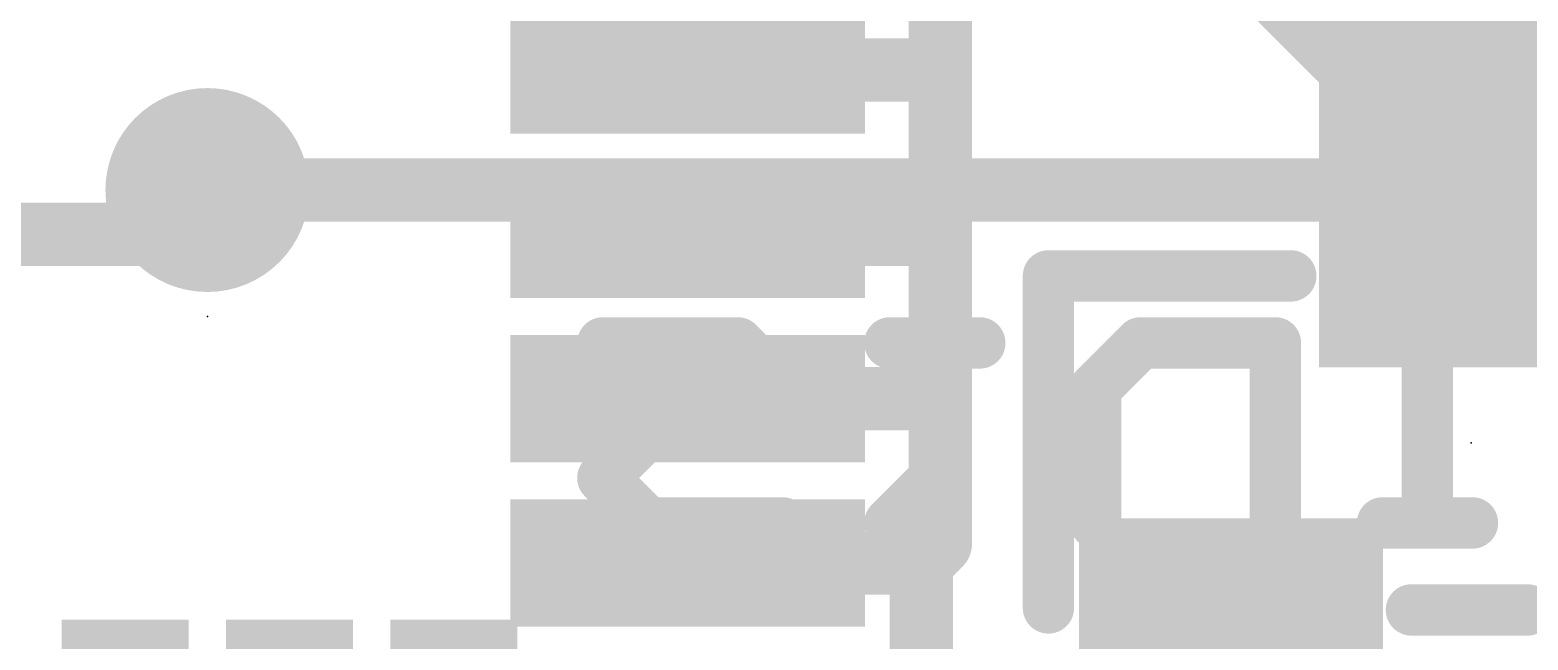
# Model space of a CAD drawing. Extents: x -19.1 to 19.1, y -11.7 to 11.4.
# Drawn here: x -8.16 to -2.24, y -0.34 to 2.08 of the extents above; entities that cross this region are included whole.
import ezdxf

# ---------------------------------------------------------------- set-up
doc = ezdxf.new("R2010")
doc.units = 0
for name, color, linetype in [('1', 12, 'CONTINUOUS'), ('16', 132, 'CONTINUOUS'), ('18', 110, 'CONTINUOUS'), ('21', 40, 'CONTINUOUS'), ('22', 6, 'CONTINUOUS'), ('23', 53, 'CONTINUOUS'), ('29', 253, 'CONTINUOUS')]:
    doc.layers.add(name, color=color, linetype=linetype)

# ---------------------------------------------------------------- blocks, each defined once
blk = doc.blocks.new('RECT')
blk.add_solid([(-0.5, -0.5), (0.5, -0.5), (-0.5, 0.5), (0.5, 0.5)])
blk = doc.blocks.new('ROUNDV')
at = {"const_width": 0.5}
blk.add_lwpolyline([(0, -0.25, 1), (0, 0.25, 1), (0, -0.25)], format="xyb", dxfattribs=at)

msp = doc.modelspace()

# ---------------------------------------------------------------- linework, layer by layer
at = {"layer": '1', "const_width": 0.25}
for points in [[(-4.562, 1.943), (-4.562, 3.543)], [(-3.478, 2.459), (-2.462, 1.443)], [(-5.562, 1.918), (-4.587, 1.918)], [(-4.587, 1.918), (-4.562, 1.943)], [(-4.562, 1.343), (-4.562, 1.943)], [(-7.637, 1.268), (-7.462, 1.443)], [(-4.637, 1.268), (-4.562, 1.343)], [(-4.562, 0.643), (-4.562, 1.343)], [(-9.362, 1.268), (-7.637, 1.268)], [(-5.562, 1.268), (-4.637, 1.268)], [(-5.562, 0.618), (-4.587, 0.618)], [(-4.587, 0.618), (-4.562, 0.643)], [(-4.562, 0.043), (-4.562, 0.643)], [(-4.637, -0.032), (-4.562, 0.043)], [(-5.562, -0.032), (-4.637, -0.032)], [(-4.637, -0.032), (-4.637, -0.932)]]:
    msp.add_lwpolyline(points, dxfattribs=at)
at = {"layer": '1', "const_width": 0.125}
for points in [[(-5.562, 1.9805, 1), (-5.562, 1.8555)], [(-4.6312, 1.9622, 1), (-4.5428, 1.8738)], [(-4.4995, 1.943, 1), (-4.6245, 1.943)], [(-4.5178, 1.8988, 1), (-4.6062, 1.9872)], [(-4.587, 1.8555, 1), (-4.587, 1.9805)], [(-4.6245, 1.943, 1), (-4.4995, 1.943)], [(-7.4178, 1.3988, 1), (-7.5062, 1.4872)], [(-2.5062, 1.3988, 1), (-2.4178, 1.4872)], [(-4.4995, 1.343, 1), (-4.6245, 1.343)], [(-4.5178, 1.2988, 1), (-4.6062, 1.3872)], [(-7.6812, 1.3122, 1), (-7.5928, 1.2238)], [(-7.637, 1.2055, 1), (-7.637, 1.3305)], [(-5.562, 1.3305, 1), (-5.562, 1.2055)], [(-4.6812, 1.3122, 1), (-4.5928, 1.2238)], [(-4.637, 1.2055, 1), (-4.637, 1.3305)], [(-4.6245, 1.343, 1), (-4.4995, 1.343)], [(-5.562, 0.6805, 1), (-5.562, 0.5555)], [(-4.6312, 0.6622, 1), (-4.5428, 0.5738)], [(-4.4995, 0.643, 1), (-4.6245, 0.643)], [(-4.5178, 0.5988, 1), (-4.6062, 0.6872)], [(-4.587, 0.5555, 1), (-4.587, 0.6805)], [(-4.6245, 0.643, 1), (-4.4995, 0.643)], [(-4.5178, -0.0012, 1), (-4.6062, 0.0872)], [(-5.562, 0.0305, 1), (-5.562, -0.0945)], [(-4.5745, -0.032, 1), (-4.6995, -0.032)], [(-4.6812, 0.0122, 1), (-4.5928, -0.0762)], [(-4.637, -0.0945, 1), (-4.637, 0.0305)], [(-4.6245, 0.043, 1), (-4.4995, 0.043)]]:
    msp.add_lwpolyline(points, format="xyb", dxfattribs=at)
at = {"layer": '16', "const_width": 0.25}
msp.add_lwpolyline([(-7.462, 1.443), (-1.262, 1.443)], dxfattribs=at)
at = {"layer": '16', "const_width": 0.125}
msp.add_lwpolyline([(-7.462, 1.5055, 1), (-7.462, 1.3805)], format="xyb", dxfattribs=at)
at = {"layer": '21', "const_width": 0.2032}
for points in [[(-4.1344, -0.2094), (-4.1344, 1.1034)], [(-4.1344, 1.1034), (-3.1756, 1.1034)], [(-2.2396, -0.2174), (-2.6984, -0.2174)]]:
    msp.add_lwpolyline(points, dxfattribs=at)
at = {"layer": '21', "const_width": 0.1016}
for points in [[(-4.0836, 1.1034, 1), (-4.1852, 1.1034)], [(-4.1344, 1.1542, 1), (-4.1344, 1.0526)], [(-3.1756, 1.0526, 1), (-3.1756, 1.1542)], [(-2.6984, -0.1666, 1), (-2.6984, -0.2682)], [(-2.2396, -0.2682, 1), (-2.2396, -0.1666)], [(-4.1852, -0.2094, 1), (-4.0836, -0.2094)]]:
    msp.add_lwpolyline(points, format="xyb", dxfattribs=at)
at = {"layer": '22', "const_width": 0.2032}
for points in [[(-2.3822, 1.8296), (-2.7381, 2.1855)], [(-2.0263, 2.1855), (-2.3822, 1.8296)], [(-2.4569, 1.1943), (-2.8128, 1.1943)], [(-2.6349, 0.1266), (-2.6349, 1.1943)], [(-4.5839, 1.0164), (-4.5839, 0.3045)], [(-5.3635, 0.8384), (-5.8973, 0.8384)], [(-5.1855, 0.6605), (-5.3635, 0.8384)], [(-4.4059, 0.8384), (-4.7618, 0.8384)], [(-3.7704, 0.8384), (-3.9483, 0.6605)], [(-3.2365, 0.8384), (-3.7704, 0.8384)], [(-3.2365, 0.1266), (-3.2365, 0.8384)], [(-5.3635, 0.4825), (-5.1855, 0.6605)], [(-3.9483, 0.6605), (-3.9483, 0.1266)], [(-5.8973, 0.3045), (-5.7194, 0.4825)], [(-5.7194, 0.4825), (-5.3635, 0.4825)], [(-5.7194, 0.1266), (-5.8973, 0.3045)], [(-4.5839, 0.3045), (-4.7618, 0.1266)], [(-5.1855, 0.1266), (-5.7194, 0.1266)], [(-2.4569, 0.1266), (-2.8128, 0.1266)]]:
    msp.add_lwpolyline(points, dxfattribs=at)
at = {"layer": '22', "const_width": 0.1016}
for points in [[(-2.4181, 1.8655, 1), (-2.3463, 1.7937)], [(-2.4181, 1.7937, 1), (-2.3463, 1.8655)], [(-2.8128, 1.2451, 1), (-2.8128, 1.1435)], [(-2.5841, 1.1943, 1), (-2.6857, 1.1943)], [(-2.4569, 1.1435, 1), (-2.4569, 1.2451)], [(-4.5331, 1.0164, 1), (-4.6347, 1.0164)], [(-5.8973, 0.8892, 1), (-5.8973, 0.7876)], [(-5.3275, 0.8743, 1), (-5.3994, 0.8025)], [(-5.3635, 0.7876, 1), (-5.3635, 0.8892)], [(-4.7618, 0.8892, 1), (-4.7618, 0.7876)], [(-4.4059, 0.7876, 1), (-4.4059, 0.8892)], [(-3.7704, 0.8892, 1), (-3.7704, 0.7876)], [(-3.7345, 0.8025, 1), (-3.8063, 0.8743)], [(-3.1857, 0.8384, 1), (-3.2873, 0.8384)], [(-3.2365, 0.7876, 1), (-3.2365, 0.8892)], [(-5.1496, 0.6245, 1), (-5.2214, 0.6964)], [(-5.2214, 0.6245, 1), (-5.1496, 0.6964)], [(-3.8975, 0.6605, 1), (-3.9991, 0.6605)], [(-3.9842, 0.6964, 1), (-3.9124, 0.6245)], [(-5.7194, 0.5333, 1), (-5.7194, 0.4317)], [(-5.6834, 0.4466, 1), (-5.7553, 0.5184)], [(-5.3994, 0.5184, 1), (-5.3275, 0.4466)], [(-5.3635, 0.4317, 1), (-5.3635, 0.5333)], [(-5.8614, 0.3405, 1), (-5.9332, 0.2686)], [(-5.9332, 0.3405, 1), (-5.8614, 0.2686)], [(-4.5479, 0.2686, 1), (-4.6198, 0.3405)], [(-4.6347, 0.3045, 1), (-4.5331, 0.3045)], [(-5.7194, 0.1774, 1), (-5.7194, 0.0758)], [(-5.7553, 0.0907, 1), (-5.6834, 0.1625)], [(-5.1855, 0.0758, 1), (-5.1855, 0.1774)], [(-4.7977, 0.1625, 1), (-4.7259, 0.0907)], [(-2.8128, 0.1774, 1), (-2.8128, 0.0758)], [(-2.4569, 0.0758, 1), (-2.4569, 0.1774)], [(-3.9991, 0.1266, 1), (-3.8975, 0.1266)], [(-3.2873, 0.1266, 1), (-3.1857, 0.1266)], [(-2.6857, 0.1266, 1), (-2.5841, 0.1266)]]:
    msp.add_lwpolyline(points, format="xyb", dxfattribs=at)
at = {"layer": '23'}
for p in [(-7.462, 0.943), (-2.462, 0.443)]:
    msp.add_point(p, dxfattribs=at)

# ---------------------------------------------------------------- block references
at = {"layer": '1', "xscale": 1.2, "yscale": 0.3, "rotation": 180}
for p in [(-5.562, 1.918), (-5.562, 1.268), (-5.562, 0.618), (-5.562, -0.032)]:
    msp.add_blockref('RECT', p, dxfattribs=at)
at = {"layer": '1', "yscale": 1.2}
for p in [(-2.462, 1.443), (-3.412, -0.557)]:
    msp.add_blockref('RECT', p, dxfattribs=at)
at = {"layer": '18', "xscale": 0.8064, "yscale": 0.8064}
msp.add_blockref('ROUNDV', (-7.462, 1.443), dxfattribs=at)
msp.add_blockref('ROUNDV', (-7.462, 1.443), dxfattribs=at)
at = {"layer": '29', "xscale": 1.4032, "yscale": 0.5032}
for p, rotation in [((-5.562, 1.918), 180), ((-5.562, 1.268), 180), ((-5.562, 0.618), 180), ((-5.562, -0.032), 180), ((-7.787, -0.957), 90), ((-7.137, -0.957), 90), ((-6.487, -0.957), 90)]:
    msp.add_blockref('RECT', p, dxfattribs=dict(at, rotation=rotation))
at = {"layer": '29', "xscale": 1.2032, "yscale": 1.4032}
for p in [(-2.462, 1.443), (-3.412, -0.557)]:
    msp.add_blockref('RECT', p, dxfattribs=at)

doc.saveas('drawing.dxf')
